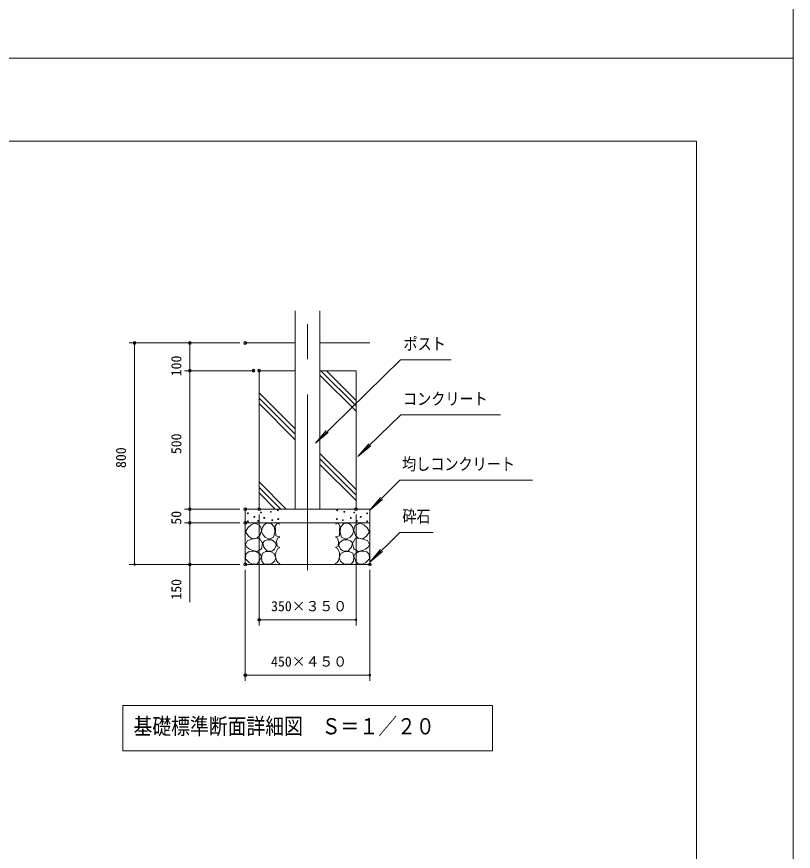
# Model space of a CAD drawing. Units: millimetres on the paper, scale 1:50, with parts at other scales. Extents: x 0 to 420, y -297 to 594.
# Drawn here: x 279.7 to 420, y -143.3 to 7.5 of the extents above; entities that cross this region are included whole.
import ezdxf
from ezdxf.enums import TextEntityAlignment as Align

# ---------------------------------------------------------------- set-up
doc = ezdxf.new("R2010")
doc.units = ezdxf.units.MM
doc.header["$PDMODE"] = 32
doc.header["$PDSIZE"] = 0.5
doc.linetypes.add('USER2', pattern=[50.8, 31.75, -6.35, 6.35, -6.35])
doc.layers.add('DEFPOINTS_3', color=7, linetype='Continuous', lineweight=9)
doc.layers.add('LY_1', color=7, linetype='Continuous', lineweight=9)
doc.styles.add('ＭＳ ゴシック', font='')
doc.styles.get('ＭＳ ゴシック').set_extended_font_data('MS Gothic')

# ---------------------------------------------------------------- blocks, each defined once
blk = doc.blocks.new('-000-_DOTSMALL')
at = {"color": 7, "linetype": 'Continuous', "lineweight": 9}
blk.add_circle((0, 0), 0.0625, dxfattribs=at)
blk.add_circle((0, 0), 0.0625, dxfattribs=at)

msp = doc.modelspace()

# ---------------------------------------------------------------- linework, layer by layer
at = {"layer": 'DEFPOINTS_3'}
for p, q in [((420, 0), (420, 297)), ((420, 0), (0, 0)), ((0, 0), (420, 0)), ((420, -297), (420, 0)), ((321.004, -81.442), (321.004, -91.442)), ((343.504, -81.442), (343.504, -91.442))]:
    msp.add_line(p, q, dxfattribs=at)
at = {"layer": 'LY_1'}
for p, q in [((402.5, -15), (17.5, -15)), ((402.5, -282), (402.5, -15)), ((330.026, -81.442), (330.026, -45.635)), ((334.481, -81.442), (334.481, -45.635)), ((330.026, -51.442), (321.004, -51.442)), ((343.504, -51.442), (334.481, -51.442)), ((323.504, -56.442), (323.504, -81.442)), ((330.026, -56.442), (323.504, -56.442)), ((341.004, -56.442), (334.481, -56.442)), ((341.004, -56.442), (341.004, -81.442)), ((321.004, -81.442), (321.004, -91.442)), ((343.504, -81.442), (321.004, -81.442)), ((343.504, -81.442), (343.504, -91.442)), ((343.504, -83.942), (321.004, -83.942)), ((321.471, -84.809), (322.068, -84.302)), ((322.068, -84.302), (322.756, -83.976)), ((322.756, -83.976), (323.571, -84.32)), ((323.571, -84.32), (323.841, -84.782)), ((324.097, -84.746), (324.407, -84.289)), ((324.407, -84.289), (324.852, -83.991)), ((324.852, -83.991), (325.693, -84.034)), ((325.693, -84.034), (326.276, -84.724)), ((326.747, -83.994), (326.421, -84.501)), ((327.217, -84.157), (326.747, -83.994)), ((337.29, -84.157), (337.761, -83.994)), ((337.761, -83.994), (338.087, -84.501)), ((338.814, -84.034), (338.232, -84.724)), ((339.655, -83.991), (338.814, -84.034)), ((340.1, -84.289), (339.655, -83.991)), ((340.41, -84.746), (340.1, -84.289)), ((340.936, -84.32), (340.666, -84.782)), ((341.751, -83.976), (340.936, -84.32)), ((342.439, -84.302), (341.751, -83.976)), ((343.037, -84.809), (342.439, -84.302)), ((321.054, -85.534), (321.471, -84.809)), ((321.579, -86.349), (321.054, -85.534)), ((323.915, -85.316), (323.607, -86.24)), ((323.841, -84.782), (323.915, -85.316)), ((323.946, -85.501), (324.097, -84.746)), ((324.152, -86.062), (323.946, -85.501)), ((326.362, -85.695), (326.103, -86.515)), ((326.276, -84.724), (326.362, -85.695)), ((326.421, -84.501), (326.457, -85.316)), ((326.457, -85.316), (326.493, -86.258)), ((338.05, -85.316), (338.014, -86.258)), ((338.087, -84.501), (338.05, -85.316)), ((338.232, -84.724), (338.145, -85.695)), ((338.145, -85.695), (338.404, -86.515)), ((340.355, -86.062), (340.561, -85.501)), ((340.561, -85.501), (340.41, -84.746)), ((340.666, -84.782), (340.592, -85.316)), ((340.592, -85.316), (340.9, -86.24)), ((342.928, -86.349), (343.453, -85.534)), ((343.453, -85.534), (343.037, -84.809)), ((321.054, -87.834), (321.398, -87.145)), ((321.398, -87.145), (322.267, -86.856)), ((322.249, -86.801), (321.579, -86.349)), ((323.082, -86.675), (322.249, -86.801)), ((322.267, -86.856), (323.001, -86.721)), ((323.001, -86.721), (323.644, -86.819)), ((323.607, -86.24), (323.082, -86.675)), ((323.644, -86.819), (324.133, -87.671)), ((324.572, -86.515), (324.152, -86.062)), ((324.162, -87.55), (324.481, -87.194)), ((324.481, -87.194), (325.003, -86.989)), ((325.348, -86.86), (324.572, -86.515)), ((325.003, -86.989), (325.823, -86.989)), ((326.103, -86.515), (325.348, -86.86)), ((325.823, -86.989), (326.47, -87.55)), ((326.493, -86.258), (327.236, -86.475)), ((326.819, -86.675), (326.638, -87.327)), ((326.638, -87.327), (326.747, -88.141)), ((327.217, -86.493), (326.819, -86.675)), ((338.014, -86.258), (337.272, -86.475)), ((337.29, -86.493), (337.688, -86.675)), ((337.688, -86.675), (337.869, -87.327)), ((337.869, -87.327), (337.761, -88.141)), ((338.685, -86.989), (338.038, -87.55)), ((338.404, -86.515), (339.159, -86.86)), ((339.504, -86.989), (338.685, -86.989)), ((339.159, -86.86), (339.936, -86.515)), ((340.026, -87.194), (339.504, -86.989)), ((339.936, -86.515), (340.355, -86.062)), ((340.345, -87.55), (340.026, -87.194)), ((340.864, -86.819), (340.375, -87.671)), ((341.506, -86.721), (340.864, -86.819)), ((340.9, -86.24), (341.425, -86.675)), ((341.425, -86.675), (342.258, -86.801)), ((342.24, -86.856), (341.506, -86.721)), ((343.109, -87.145), (342.24, -86.856)), ((342.258, -86.801), (342.928, -86.349)), ((343.453, -87.834), (343.109, -87.145)), ((321.289, -88.307), (321.054, -87.834)), ((321.76, -88.667), (321.289, -88.307)), ((322.394, -88.938), (321.76, -88.667)), ((323.137, -89.083), (322.394, -88.938)), ((323.915, -88.63), (323.137, -89.083)), ((324.133, -87.671), (323.915, -88.63)), ((324.334, -88.305), (324.162, -87.55)), ((324.981, -89.017), (324.334, -88.305)), ((326.297, -88.672), (325.909, -88.974)), ((326.578, -88.046), (326.297, -88.672)), ((326.47, -87.55), (326.578, -88.046)), ((326.855, -88.576), (326.511, -89.264)), ((326.747, -88.141), (327.199, -88.359)), ((327.217, -88.359), (326.855, -88.576)), ((337.29, -88.359), (337.652, -88.576)), ((337.761, -88.141), (337.308, -88.359)), ((337.652, -88.576), (337.996, -89.264)), ((338.038, -87.55), (337.93, -88.046)), ((337.93, -88.046), (338.21, -88.672)), ((338.21, -88.672), (338.598, -88.974)), ((339.526, -89.017), (340.173, -88.305)), ((340.173, -88.305), (340.345, -87.55)), ((340.375, -87.671), (340.592, -88.63)), ((340.592, -88.63), (341.371, -89.083)), ((341.371, -89.083), (342.113, -88.938)), ((342.113, -88.938), (342.747, -88.667)), ((342.747, -88.667), (343.218, -88.307)), ((343.218, -88.307), (343.453, -87.834)), ((321.054, -90.423), (321.126, -89.572)), ((321.76, -91.13), (321.054, -90.423)), ((321.126, -89.572), (321.568, -89.191)), ((321.568, -89.191), (322.159, -89.029)), ((322.159, -89.029), (322.675, -89.043)), ((322.675, -89.043), (323.173, -89.21)), ((323.173, -89.21), (323.657, -89.55)), ((323.915, -90.007), (323.535, -90.93)), ((323.657, -89.55), (323.915, -90.007)), ((323.925, -90.095), (324.097, -89.405)), ((323.985, -90.836), (323.925, -90.095)), ((324.097, -89.405), (324.744, -89.124)), ((324.744, -89.124), (325.542, -89.081)), ((325.909, -88.974), (324.981, -89.017)), ((325.542, -89.081), (326.232, -89.47)), ((326.232, -89.47), (326.534, -90.268)), ((326.534, -90.268), (326.276, -90.828)), ((326.511, -89.264), (326.475, -89.989)), ((326.475, -89.989), (326.656, -90.713)), ((338.032, -89.989), (337.851, -90.713)), ((338.275, -89.47), (337.973, -90.268)), ((337.973, -90.268), (338.232, -90.828)), ((337.996, -89.264), (338.032, -89.989)), ((338.965, -89.081), (338.275, -89.47)), ((338.598, -88.974), (339.526, -89.017)), ((339.763, -89.124), (338.965, -89.081)), ((340.41, -89.405), (339.763, -89.124)), ((340.583, -90.095), (340.41, -89.405)), ((340.523, -90.836), (340.583, -90.095)), ((340.85, -89.55), (340.592, -90.007)), ((340.592, -90.007), (340.972, -90.93)), ((341.334, -89.21), (340.85, -89.55)), ((341.832, -89.043), (341.334, -89.21)), ((342.349, -89.029), (341.832, -89.043)), ((342.939, -89.191), (342.349, -89.029)), ((342.747, -91.13), (343.453, -90.423)), ((343.381, -89.572), (342.939, -89.191)), ((343.453, -90.423), (343.381, -89.572)), ((343.504, -91.442), (321.004, -91.442)), ((322.376, -91.383), (321.76, -91.13)), ((323.064, -91.365), (322.376, -91.383)), ((323.535, -90.93), (323.064, -91.365)), ((324.356, -91.368), (323.985, -90.836)), ((324.938, -91.411), (324.356, -91.368)), ((325.758, -91.303), (324.938, -91.411)), ((326.276, -90.828), (325.758, -91.303)), ((326.656, -90.713), (326.91, -91.111)), ((326.91, -91.111), (327.254, -91.347)), ((337.598, -91.111), (337.254, -91.347)), ((337.851, -90.713), (337.598, -91.111)), ((338.232, -90.828), (338.749, -91.303)), ((338.749, -91.303), (339.569, -91.411)), ((339.569, -91.411), (340.151, -91.368)), ((340.151, -91.368), (340.523, -90.836)), ((340.972, -90.93), (341.443, -91.365)), ((341.443, -91.365), (342.131, -91.383)), ((342.131, -91.383), (342.747, -91.13))]:
    msp.add_line(p, q, dxfattribs=at)
at = {"layer": 'LY_1', "linetype": 'USER2', "lineweight": 18}
msp.add_line((332.254, -92.465), (332.254, -45.635), dxfattribs=at)
at = {"layer": 'LY_1', "lineweight": 18}
for p, q in [((310.004, -51.442), (300.004, -51.442)), ((301.004, -91.442), (301.004, -51.442)), ((320.004, -51.442), (310.004, -51.442)), ((311.004, -56.442), (311.004, -51.442)), ((349.016, -54.502), (333.685, -69.525)), ((349.016, -54.502), (358.166, -54.502)), ((322.504, -56.442), (310.004, -56.442)), ((311.004, -81.442), (311.004, -56.442)), ((341.004, -63.778), (334.481, -57.256)), ((341.004, -62.788), (334.657, -56.442)), ((341.004, -61.799), (335.647, -56.442)), ((330.026, -66.943), (323.504, -60.421)), ((330.026, -67.933), (323.504, -61.411)), ((330.026, -68.923), (323.504, -62.4)), ((349.085, -64.439), (341.36, -71.936)), ((349.085, -64.439), (367.085, -64.439)), ((333.685, -69.525), (335.636, -67.246)), ((333.685, -69.525), (336.002, -67.62)), ((341.36, -71.936), (343.323, -69.667)), ((341.36, -71.936), (343.687, -70.042)), ((341.004, -77.921), (334.481, -71.398)), ((341.004, -78.911), (334.481, -72.388)), ((341.004, -79.9), (334.481, -73.378)), ((328.403, -81.442), (323.504, -76.543)), ((348.913, -76.213), (343.504, -81.622)), ((348.913, -76.213), (372.913, -76.213)), ((327.413, -81.442), (323.504, -77.533)), ((326.423, -81.442), (323.504, -78.523)), ((343.504, -81.622), (345.432, -79.324)), ((343.504, -81.622), (345.802, -79.694)), ((320.004, -81.442), (310.004, -81.442)), ((311.004, -83.942), (311.004, -81.442)), ((323.504, -82.442), (323.504, -102.442)), ((341.004, -82.442), (341.004, -102.442)), ((320.004, -83.942), (310.004, -83.942)), ((311.004, -91.442), (311.004, -83.942)), ((348.913, -85.649), (343.504, -91.058)), ((348.913, -85.649), (354.957, -85.649)), ((343.504, -91.058), (345.432, -88.76)), ((343.504, -91.058), (345.802, -89.13)), ((310.004, -91.442), (300.004, -91.442)), ((320.004, -91.442), (310.004, -91.442)), ((311.004, -98.233), (311.004, -91.442)), ((321.004, -92.442), (321.004, -112.442)), ((343.504, -92.442), (343.504, -112.442)), ((341.004, -101.442), (323.504, -101.442)), ((343.504, -111.442), (321.004, -111.442)), ((365.654, -116.952), (298.854, -116.952)), ((298.854, -116.952), (298.854, -125.086)), ((365.654, -125.086), (365.654, -116.952)), ((298.854, -125.086), (365.654, -125.086))]:
    msp.add_line(p, q, dxfattribs=at)
at = {"layer": 'LY_1'}
for centre in [(321.488, -82.211), (322.649, -82.83), (323.837, -82.056), (325.618, -81.927), (326.882, -81.669), (337.625, -81.669), (338.89, -81.927), (340.671, -82.056), (341.858, -82.83), (343.019, -82.211), (321.488, -83.656), (323.346, -83.579), (324.43, -83.037), (325.876, -83.45), (326.96, -83.243), (337.547, -83.243), (338.631, -83.45), (340.077, -83.037), (341.161, -83.579), (343.019, -83.656)]:
    msp.add_circle(centre, 0.0774, dxfattribs=at)
for p in [(301.004, -51.442), (311.004, -51.442), (311.004, -51.442), (321.004, -51.442), (311.004, -56.442), (322.504, -56.442), (323.504, -56.442), (311.004, -81.442), (311.004, -81.442), (321.004, -81.442), (323.504, -81.442), (341.004, -81.442), (311.004, -83.942), (311.004, -83.942), (321.004, -83.942), (311.004, -91.442), (321.004, -91.442), (321.004, -91.442), (343.504, -91.442), (323.504, -101.442), (321.004, -111.442)]:
    msp.add_point(p, dxfattribs=at)

# ---------------------------------------------------------------- block references
at = {"layer": 'LY_1', "xscale": 2.32, "yscale": 2.32}
for p, rotation in [((301.004, -51.442), 90), ((311.004, -51.442), 90), ((311.004, -56.442), 90), ((311.004, -56.442), 270), ((311.004, -81.442), 90), ((311.004, -81.442), 270), ((311.004, -83.942), 90), ((311.004, -83.942), 270), ((301.004, -91.442), 270), ((311.004, -91.442), 270), ((323.504, -101.442), 180), ((321.004, -111.442), 180)]:
    msp.add_blockref('-000-_DOTSMALL', p, dxfattribs=dict(at, rotation=rotation))
for p in [(341.004, -101.442), (343.504, -111.442)]:
    msp.add_blockref('-000-_DOTSMALL', p, dxfattribs=at)

# ---------------------------------------------------------------- texts
at = {"layer": 'LY_1', "style": 'ＭＳ ゴシック', "width": 0.85}
for s, height, p in [('ポスト', 2.199, (349.582, -53.352)), ('コンクリート', 2.199, (349.501, -63.289)), ('均しコンクリート', 2.199, (349.329, -75.063)), ('砕石', 2.199, (349.373, -84.499)), ('基礎標準断面詳細図\u3000Ｓ＝１／２０', 2.933, (300.809, -123.019))]:
    msp.add_text(s, height=height, dxfattribs=at).set_placement(p, align=Align.BOTTOM_LEFT)
at = {"layer": 'LY_1', "style": 'ＭＳ ゴシック'}
for s, p in [('100', (310.004, -57.459)), ('500', (310.004, -71.525)), ('800', (300.004, -74.025)), ('50', (310.004, -84.264)), ('150', (310.004, -97.811))]:
    msp.add_text(s, height=1.833, rotation=90, dxfattribs=at).set_placement(p, align=Align.BOTTOM_LEFT)
for s, p in [('350×３５０', (325.661, -100.442)), ('450×４５０', (325.661, -110.442))]:
    msp.add_text(s, height=1.833, dxfattribs=at).set_placement(p, align=Align.BOTTOM_LEFT)

doc.saveas('drawing.dxf')
